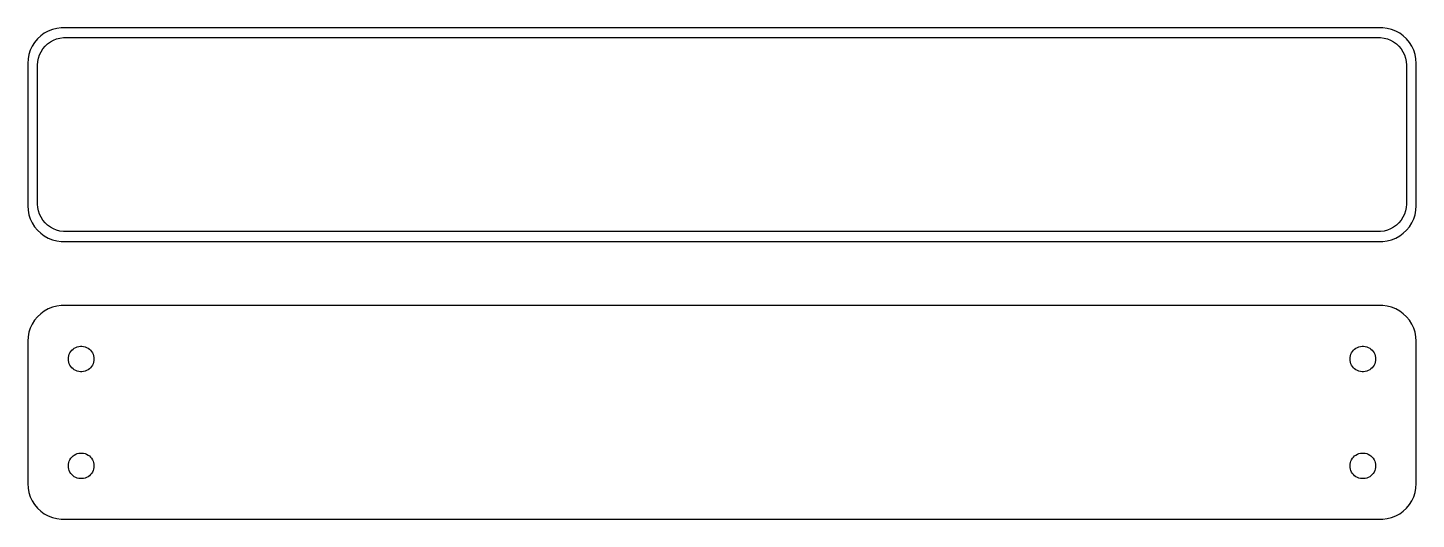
# Model space of a CAD drawing. Header units: metres. Extents: x -98 to 98, y 24 to 93.
import ezdxf

# ---------------------------------------------------------------- set-up
doc = ezdxf.new("R2010")
doc.units = ezdxf.units.M

msp = doc.modelspace()

# ---------------------------------------------------------------- linework, layer by layer
for p, q in [((-95.6871, 91.8526), (-96.1448, 91.4227)), ((-95.1791, 92.2216), (-95.6871, 91.8526)), ((-94.6289, 92.5241), (-95.1791, 92.2216)), ((-94.0451, 92.7553), (-94.6289, 92.5241)), ((-93.4369, 92.9114), (-94.0451, 92.7553)), ((-92.8139, 92.9901), (-93.4369, 92.9114)), ((92.8139, 92.9901), (-92.8139, 92.9901)), ((93.4369, 92.9114), (92.8139, 92.9901)), ((94.0451, 92.7553), (93.4369, 92.9114)), ((94.6289, 92.5241), (94.0451, 92.7553)), ((95.1791, 92.2216), (94.6289, 92.5241)), ((95.6871, 91.8526), (95.1791, 92.2216)), ((96.1448, 91.4227), (95.6871, 91.8526)), ((-97.1489, 89.8406), (-97.3429, 89.2434)), ((-96.8815, 90.4088), (-97.1489, 89.8406)), ((-96.5451, 90.9389), (-96.8815, 90.4088)), ((-96.1448, 91.4227), (-96.5451, 90.9389)), ((-95.6408, 89.6141), (-95.3805, 90.0244)), ((-95.3805, 90.0244), (-95.0707, 90.3988)), ((-95.0707, 90.3988), (-94.7165, 90.7315)), ((-94.7165, 90.7315), (-94.3234, 91.0171)), ((-94.3234, 91.0171), (-93.8975, 91.2512)), ((-93.8975, 91.2512), (-93.4457, 91.4301)), ((-93.4457, 91.4301), (-92.9751, 91.5509)), ((-92.9751, 91.5509), (-92.493, 91.6118)), ((-92.493, 91.6118), (92.493, 91.6118)), ((92.493, 91.6118), (92.9751, 91.5509)), ((92.9751, 91.5509), (93.4457, 91.4301)), ((93.4457, 91.4301), (93.8975, 91.2512)), ((93.8975, 91.2512), (94.3234, 91.0171)), ((94.3234, 91.0171), (94.7165, 90.7315)), ((94.7165, 90.7315), (95.0707, 90.3988)), ((95.0707, 90.3988), (95.3805, 90.0244)), ((95.3805, 90.0244), (95.6408, 89.6141)), ((96.5451, 90.9389), (96.1448, 91.4227)), ((96.8815, 90.4088), (96.5451, 90.9389)), ((97.1489, 89.8406), (96.8815, 90.4088)), ((97.3429, 89.2434), (97.1489, 89.8406)), ((-97.4606, 88.6267), (-97.5, 88)), ((-97.5, 88), (-97.5, 68)), ((-97.3429, 89.2434), (-97.4606, 88.6267)), ((-96.1195, 87.75), (-96.089, 88.235)), ((-96.1195, 68.25), (-96.1195, 87.75)), ((-96.089, 88.235), (-95.9979, 88.7123)), ((-95.9979, 88.7123), (-95.8477, 89.1744)), ((-95.8477, 89.1744), (-95.6408, 89.6141)), ((95.6408, 89.6141), (95.8477, 89.1744)), ((95.8477, 89.1744), (95.9979, 88.7123)), ((95.9979, 88.7123), (96.089, 88.235)), ((96.089, 88.235), (96.1195, 87.75)), ((96.1195, 87.75), (96.1195, 68.25)), ((97.4606, 88.6267), (97.3429, 89.2434)), ((97.5, 88), (97.4606, 88.6267)), ((97.5, 68), (97.5, 88)), ((-96.089, 67.765), (-96.1195, 68.25)), ((96.1195, 68.25), (96.089, 67.765)), ((-97.5, 68), (-97.4606, 67.3733)), ((-97.4606, 67.3733), (-97.3429, 66.7566)), ((-97.3429, 66.7566), (-97.1489, 66.1594)), ((-95.9979, 67.2877), (-96.089, 67.765)), ((-95.8477, 66.8256), (-95.9979, 67.2877)), ((-95.6408, 66.3859), (-95.8477, 66.8256)), ((-95.3805, 65.9756), (-95.6408, 66.3859)), ((95.6408, 66.3859), (95.3805, 65.9756)), ((95.8477, 66.8256), (95.6408, 66.3859)), ((95.9979, 67.2877), (95.8477, 66.8256)), ((96.089, 67.765), (95.9979, 67.2877)), ((97.1489, 66.1594), (97.3429, 66.7566)), ((97.3429, 66.7566), (97.4606, 67.3733)), ((97.4606, 67.3733), (97.5, 68)), ((-97.1489, 66.1594), (-96.8815, 65.5912)), ((-96.8815, 65.5912), (-96.5451, 65.0611)), ((-96.5451, 65.0611), (-96.1448, 64.5773)), ((-96.1448, 64.5773), (-95.6871, 64.1474)), ((-95.0707, 65.6012), (-95.3805, 65.9756)), ((-94.7165, 65.2685), (-95.0707, 65.6012)), ((-94.3234, 64.9829), (-94.7165, 65.2685)), ((-93.8975, 64.7488), (-94.3234, 64.9829)), ((-93.4457, 64.5699), (-93.8975, 64.7488)), ((-92.9751, 64.4491), (-93.4457, 64.5699)), ((-92.493, 64.3882), (-92.9751, 64.4491)), ((92.493, 64.3882), (-92.493, 64.3882)), ((92.9751, 64.4491), (92.493, 64.3882)), ((93.4457, 64.5699), (92.9751, 64.4491)), ((93.8975, 64.7488), (93.4457, 64.5699)), ((94.3234, 64.9829), (93.8975, 64.7488)), ((94.7165, 65.2685), (94.3234, 64.9829)), ((95.0707, 65.6012), (94.7165, 65.2685)), ((95.3805, 65.9756), (95.0707, 65.6012)), ((95.6871, 64.1474), (96.1448, 64.5773)), ((96.1448, 64.5773), (96.5451, 65.0611)), ((96.5451, 65.0611), (96.8815, 65.5912)), ((96.8815, 65.5912), (97.1489, 66.1594)), ((-95.6871, 64.1474), (-95.1791, 63.7784)), ((-95.1791, 63.7784), (-94.6289, 63.4759)), ((-94.6289, 63.4759), (-94.0451, 63.2447)), ((-94.0451, 63.2447), (-93.4369, 63.0886)), ((-93.4369, 63.0886), (-92.8139, 63.0099)), ((-92.8139, 63.0099), (92.8139, 63.0099)), ((92.8139, 63.0099), (93.4369, 63.0886)), ((93.4369, 63.0886), (94.0451, 63.2447)), ((94.0451, 63.2447), (94.6289, 63.4759)), ((94.6289, 63.4759), (95.1791, 63.7784)), ((95.1791, 63.7784), (95.6871, 64.1474)), ((-95.6871, 52.8526), (-96.1448, 52.4227)), ((-95.1791, 53.2216), (-95.6871, 52.8526)), ((-94.6289, 53.5241), (-95.1791, 53.2216)), ((-94.0451, 53.7553), (-94.6289, 53.5241)), ((-93.4369, 53.9114), (-94.0451, 53.7553)), ((-92.8139, 53.9901), (-93.4369, 53.9114)), ((92.8139, 53.9901), (-92.8139, 53.9901)), ((93.4369, 53.9114), (92.8139, 53.9901)), ((94.0451, 53.7553), (93.4369, 53.9114)), ((94.6289, 53.5241), (94.0451, 53.7553)), ((95.1791, 53.2216), (94.6289, 53.5241)), ((95.6871, 52.8526), (95.1791, 53.2216)), ((96.1448, 52.4227), (95.6871, 52.8526)), ((-97.1489, 50.8406), (-97.3429, 50.2434)), ((-96.8815, 51.4088), (-97.1489, 50.8406)), ((-96.5451, 51.9389), (-96.8815, 51.4088)), ((-96.1448, 52.4227), (-96.5451, 51.9389)), ((96.5451, 51.9389), (96.1448, 52.4227)), ((96.8815, 51.4088), (96.5451, 51.9389)), ((97.1489, 50.8406), (96.8815, 51.4088)), ((97.3429, 50.2434), (97.1489, 50.8406)), ((-97.4606, 49.6267), (-97.5, 49)), ((-97.5, 49), (-97.5, 29)), ((-97.3429, 50.2434), (-97.4606, 49.6267)), ((97.4606, 49.6267), (97.3429, 50.2434)), ((97.5, 49), (97.4606, 49.6267)), ((97.5, 29), (97.5, 49)), ((-91.7858, 46.7256), (-91.7434, 46.9476)), ((-91.7434, 46.9476), (-91.6736, 47.1626)), ((-91.6736, 47.1626), (-91.5773, 47.3671)), ((-91.5773, 47.3671), (-91.4562, 47.558)), ((-91.4562, 47.558), (-91.3121, 47.7322)), ((-91.3121, 47.7322), (-91.1474, 47.8869)), ((-91.1474, 47.8869), (-90.9645, 48.0198)), ((-90.9645, 48.0198), (-90.7664, 48.1287)), ((-90.7664, 48.1287), (-90.5562, 48.2119)), ((-90.5562, 48.2119), (-90.3373, 48.2681)), ((-90.3373, 48.2681), (-90.113, 48.2964)), ((-90.113, 48.2964), (-89.887, 48.2964)), ((-89.887, 48.2964), (-89.6627, 48.2681)), ((-89.6627, 48.2681), (-89.4438, 48.2119)), ((-89.4438, 48.2119), (-89.2336, 48.1287)), ((-89.2336, 48.1287), (-89.0355, 48.0198)), ((-89.0355, 48.0198), (-88.8526, 47.8869)), ((-88.8526, 47.8869), (-88.6879, 47.7322)), ((-88.6879, 47.7322), (-88.5438, 47.558)), ((-88.5438, 47.558), (-88.4226, 47.3671)), ((-88.4226, 47.3671), (-88.3264, 47.1626)), ((-88.3264, 47.1626), (-88.2565, 46.9476)), ((-88.2565, 46.9476), (-88.2142, 46.7256)), ((88.2142, 46.7256), (88.2565, 46.9476)), ((88.2565, 46.9476), (88.3264, 47.1626)), ((88.3264, 47.1626), (88.4226, 47.3671)), ((88.4226, 47.3671), (88.5438, 47.558)), ((88.5438, 47.558), (88.6879, 47.7322)), ((88.6879, 47.7322), (88.8526, 47.8869)), ((88.8526, 47.8869), (89.0355, 48.0198)), ((89.0355, 48.0198), (89.2336, 48.1287)), ((89.2336, 48.1287), (89.4438, 48.2119)), ((89.4438, 48.2119), (89.6627, 48.2681)), ((89.6627, 48.2681), (89.887, 48.2964)), ((89.887, 48.2964), (90.113, 48.2964)), ((90.113, 48.2964), (90.3373, 48.2681)), ((90.3373, 48.2681), (90.5562, 48.2119)), ((90.5562, 48.2119), (90.7664, 48.1287)), ((90.7664, 48.1287), (90.9645, 48.0198)), ((90.9645, 48.0198), (91.1474, 47.8869)), ((91.1474, 47.8869), (91.3121, 47.7322)), ((91.3121, 47.7322), (91.4562, 47.558)), ((91.4562, 47.558), (91.5773, 47.3671)), ((91.5773, 47.3671), (91.6736, 47.1626)), ((91.6736, 47.1626), (91.7434, 46.9476)), ((91.7434, 46.9476), (91.7858, 46.7256)), ((-91.8, 46.5), (-91.7858, 46.7256)), ((-91.7858, 46.2744), (-91.8, 46.5)), ((-91.7434, 46.0524), (-91.7858, 46.2744)), ((-91.6736, 45.8374), (-91.7434, 46.0524)), ((-91.5773, 45.6328), (-91.6736, 45.8374)), ((-91.4562, 45.442), (-91.5773, 45.6328)), ((-91.3121, 45.2678), (-91.4562, 45.442)), ((-91.1474, 45.1131), (-91.3121, 45.2678)), ((-90.9645, 44.9802), (-91.1474, 45.1131)), ((-90.7664, 44.8713), (-90.9645, 44.9802)), ((-90.5562, 44.7881), (-90.7664, 44.8713)), ((-89.2336, 44.8713), (-89.4438, 44.7881)), ((-89.0355, 44.9802), (-89.2336, 44.8713)), ((-88.8526, 45.1131), (-89.0355, 44.9802)), ((-88.6879, 45.2678), (-88.8526, 45.1131)), ((-88.5438, 45.442), (-88.6879, 45.2678)), ((-88.4226, 45.6328), (-88.5438, 45.442)), ((-88.3264, 45.8374), (-88.4226, 45.6328)), ((-88.2565, 46.0524), (-88.3264, 45.8374)), ((-88.2142, 46.2744), (-88.2565, 46.0524)), ((-88.2142, 46.7256), (-88.2, 46.5)), ((-88.2, 46.5), (-88.2142, 46.2744)), ((88.2, 46.5), (88.2142, 46.7256)), ((88.2142, 46.2744), (88.2, 46.5)), ((88.2565, 46.0524), (88.2142, 46.2744)), ((88.3264, 45.8374), (88.2565, 46.0524)), ((88.4226, 45.6328), (88.3264, 45.8374)), ((88.5438, 45.442), (88.4226, 45.6328)), ((88.6879, 45.2678), (88.5438, 45.442)), ((88.8526, 45.1131), (88.6879, 45.2678)), ((89.0355, 44.9802), (88.8526, 45.1131)), ((89.2336, 44.8713), (89.0355, 44.9802)), ((89.4438, 44.7881), (89.2336, 44.8713)), ((90.7664, 44.8713), (90.5562, 44.7881)), ((90.9645, 44.9802), (90.7664, 44.8713)), ((91.1474, 45.1131), (90.9645, 44.9802)), ((91.3121, 45.2678), (91.1474, 45.1131)), ((91.4562, 45.442), (91.3121, 45.2678)), ((91.5773, 45.6328), (91.4562, 45.442)), ((91.6736, 45.8374), (91.5773, 45.6328)), ((91.7434, 46.0524), (91.6736, 45.8374)), ((91.7858, 46.2744), (91.7434, 46.0524)), ((91.7858, 46.7256), (91.8, 46.5)), ((91.8, 46.5), (91.7858, 46.2744)), ((-90.3373, 44.7319), (-90.5562, 44.7881)), ((-90.113, 44.7036), (-90.3373, 44.7319)), ((-89.887, 44.7036), (-90.113, 44.7036)), ((-89.6627, 44.7319), (-89.887, 44.7036)), ((-89.4438, 44.7881), (-89.6627, 44.7319)), ((89.6627, 44.7319), (89.4438, 44.7881)), ((89.887, 44.7036), (89.6627, 44.7319)), ((90.113, 44.7036), (89.887, 44.7036)), ((90.3373, 44.7319), (90.113, 44.7036)), ((90.5562, 44.7881), (90.3373, 44.7319)), ((-90.7664, 33.1287), (-90.5562, 33.2119)), ((-90.5562, 33.2119), (-90.3373, 33.2681)), ((-90.3373, 33.2681), (-90.113, 33.2964)), ((-90.113, 33.2964), (-89.887, 33.2964)), ((-89.887, 33.2964), (-89.6627, 33.2681)), ((-89.6627, 33.2681), (-89.4438, 33.2119)), ((-89.4438, 33.2119), (-89.2336, 33.1287)), ((89.2336, 33.1287), (89.4438, 33.2119)), ((89.4438, 33.2119), (89.6627, 33.2681)), ((89.6627, 33.2681), (89.887, 33.2964)), ((89.887, 33.2964), (90.113, 33.2964)), ((90.113, 33.2964), (90.3373, 33.2681)), ((90.3373, 33.2681), (90.5562, 33.2119)), ((90.5562, 33.2119), (90.7664, 33.1287)), ((-91.8, 31.5), (-91.7858, 31.7256)), ((-91.7858, 31.2744), (-91.8, 31.5)), ((-91.7858, 31.7256), (-91.7434, 31.9476)), ((-91.7434, 31.0524), (-91.7858, 31.2744)), ((-91.7434, 31.9476), (-91.6736, 32.1626)), ((-91.6736, 32.1626), (-91.5773, 32.3672)), ((-91.5773, 32.3672), (-91.4562, 32.558)), ((-91.4562, 32.558), (-91.3121, 32.7322)), ((-91.3121, 32.7322), (-91.1474, 32.8869)), ((-91.1474, 32.8869), (-90.9645, 33.0198)), ((-90.9645, 33.0198), (-90.7664, 33.1287)), ((-89.2336, 33.1287), (-89.0355, 33.0198)), ((-89.0355, 33.0198), (-88.8526, 32.8869)), ((-88.8526, 32.8869), (-88.6879, 32.7322)), ((-88.6879, 32.7322), (-88.5438, 32.558)), ((-88.5438, 32.558), (-88.4226, 32.3672)), ((-88.4226, 32.3672), (-88.3264, 32.1626)), ((-88.3264, 32.1626), (-88.2565, 31.9476)), ((-88.2565, 31.9476), (-88.2142, 31.7256)), ((-88.2142, 31.2744), (-88.2565, 31.0524)), ((-88.2142, 31.7256), (-88.2, 31.5)), ((-88.2, 31.5), (-88.2142, 31.2744)), ((88.2, 31.5), (88.2142, 31.7256)), ((88.2142, 31.2744), (88.2, 31.5)), ((88.2142, 31.7256), (88.2565, 31.9476)), ((88.2565, 31.0524), (88.2142, 31.2744)), ((88.2565, 31.9476), (88.3264, 32.1626)), ((88.3264, 32.1626), (88.4226, 32.3672)), ((88.4226, 32.3672), (88.5438, 32.558)), ((88.5438, 32.558), (88.6879, 32.7322)), ((88.6879, 32.7322), (88.8526, 32.8869)), ((88.8526, 32.8869), (89.0355, 33.0198)), ((89.0355, 33.0198), (89.2336, 33.1287)), ((90.7664, 33.1287), (90.9645, 33.0198)), ((90.9645, 33.0198), (91.1474, 32.8869)), ((91.1474, 32.8869), (91.3121, 32.7322)), ((91.3121, 32.7322), (91.4562, 32.558)), ((91.4562, 32.558), (91.5773, 32.3672)), ((91.5773, 32.3672), (91.6736, 32.1626)), ((91.6736, 32.1626), (91.7434, 31.9476)), ((91.7434, 31.9476), (91.7858, 31.7256)), ((91.7858, 31.2744), (91.7434, 31.0524)), ((91.7858, 31.7256), (91.8, 31.5)), ((91.8, 31.5), (91.7858, 31.2744)), ((-91.6736, 30.8374), (-91.7434, 31.0524)), ((-91.5773, 30.6329), (-91.6736, 30.8374)), ((-91.4562, 30.442), (-91.5773, 30.6329)), ((-91.3121, 30.2678), (-91.4562, 30.442)), ((-91.1474, 30.1131), (-91.3121, 30.2678)), ((-90.9645, 29.9802), (-91.1474, 30.1131)), ((-90.7664, 29.8713), (-90.9645, 29.9802)), ((-90.5562, 29.7881), (-90.7664, 29.8713)), ((-90.3373, 29.7319), (-90.5562, 29.7881)), ((-90.113, 29.7036), (-90.3373, 29.7319)), ((-89.887, 29.7036), (-90.113, 29.7036)), ((-89.6627, 29.7319), (-89.887, 29.7036)), ((-89.4438, 29.7881), (-89.6627, 29.7319)), ((-89.2336, 29.8713), (-89.4438, 29.7881)), ((-89.0355, 29.9802), (-89.2336, 29.8713)), ((-88.8526, 30.1131), (-89.0355, 29.9802)), ((-88.6879, 30.2678), (-88.8526, 30.1131)), ((-88.5438, 30.442), (-88.6879, 30.2678)), ((-88.4226, 30.6329), (-88.5438, 30.442)), ((-88.3264, 30.8374), (-88.4226, 30.6329)), ((-88.2565, 31.0524), (-88.3264, 30.8374)), ((88.3264, 30.8374), (88.2565, 31.0524)), ((88.4226, 30.6329), (88.3264, 30.8374)), ((88.5438, 30.442), (88.4226, 30.6329)), ((88.6879, 30.2678), (88.5438, 30.442)), ((88.8526, 30.1131), (88.6879, 30.2678)), ((89.0355, 29.9802), (88.8526, 30.1131)), ((89.2336, 29.8713), (89.0355, 29.9802)), ((89.4438, 29.7881), (89.2336, 29.8713)), ((89.6627, 29.7319), (89.4438, 29.7881)), ((89.887, 29.7036), (89.6627, 29.7319)), ((90.113, 29.7036), (89.887, 29.7036)), ((90.3373, 29.7319), (90.113, 29.7036)), ((90.5562, 29.7881), (90.3373, 29.7319)), ((90.7664, 29.8713), (90.5562, 29.7881)), ((90.9645, 29.9802), (90.7664, 29.8713)), ((91.1474, 30.1131), (90.9645, 29.9802)), ((91.3121, 30.2678), (91.1474, 30.1131)), ((91.4562, 30.442), (91.3121, 30.2678)), ((91.5773, 30.6329), (91.4562, 30.442)), ((91.6736, 30.8374), (91.5773, 30.6329)), ((91.7434, 31.0524), (91.6736, 30.8374)), ((-97.5, 29), (-97.4606, 28.3733)), ((-97.4606, 28.3733), (-97.3429, 27.7566)), ((-97.3429, 27.7566), (-97.1489, 27.1594)), ((97.1489, 27.1594), (97.3429, 27.7566)), ((97.3429, 27.7566), (97.4606, 28.3733)), ((97.4606, 28.3733), (97.5, 29)), ((-97.1489, 27.1594), (-96.8815, 26.5912)), ((-96.8815, 26.5912), (-96.5451, 26.0611)), ((-96.5451, 26.0611), (-96.1448, 25.5773)), ((-96.1448, 25.5773), (-95.6871, 25.1474)), ((95.6871, 25.1474), (96.1448, 25.5773)), ((96.1448, 25.5773), (96.5451, 26.0611)), ((96.5451, 26.0611), (96.8815, 26.5912)), ((96.8815, 26.5912), (97.1489, 27.1594)), ((-95.6871, 25.1474), (-95.1791, 24.7784)), ((-95.1791, 24.7784), (-94.6289, 24.4759)), ((-94.6289, 24.4759), (-94.0451, 24.2447)), ((-94.0451, 24.2447), (-93.4369, 24.0886)), ((-93.4369, 24.0886), (-92.8139, 24.0099)), ((-92.8139, 24.0099), (92.8139, 24.0099)), ((92.8139, 24.0099), (93.4369, 24.0886)), ((93.4369, 24.0886), (94.0451, 24.2447)), ((94.0451, 24.2447), (94.6289, 24.4759)), ((94.6289, 24.4759), (95.1791, 24.7784)), ((95.1791, 24.7784), (95.6871, 25.1474))]:
    msp.add_line(p, q)

doc.saveas('drawing.dxf')
